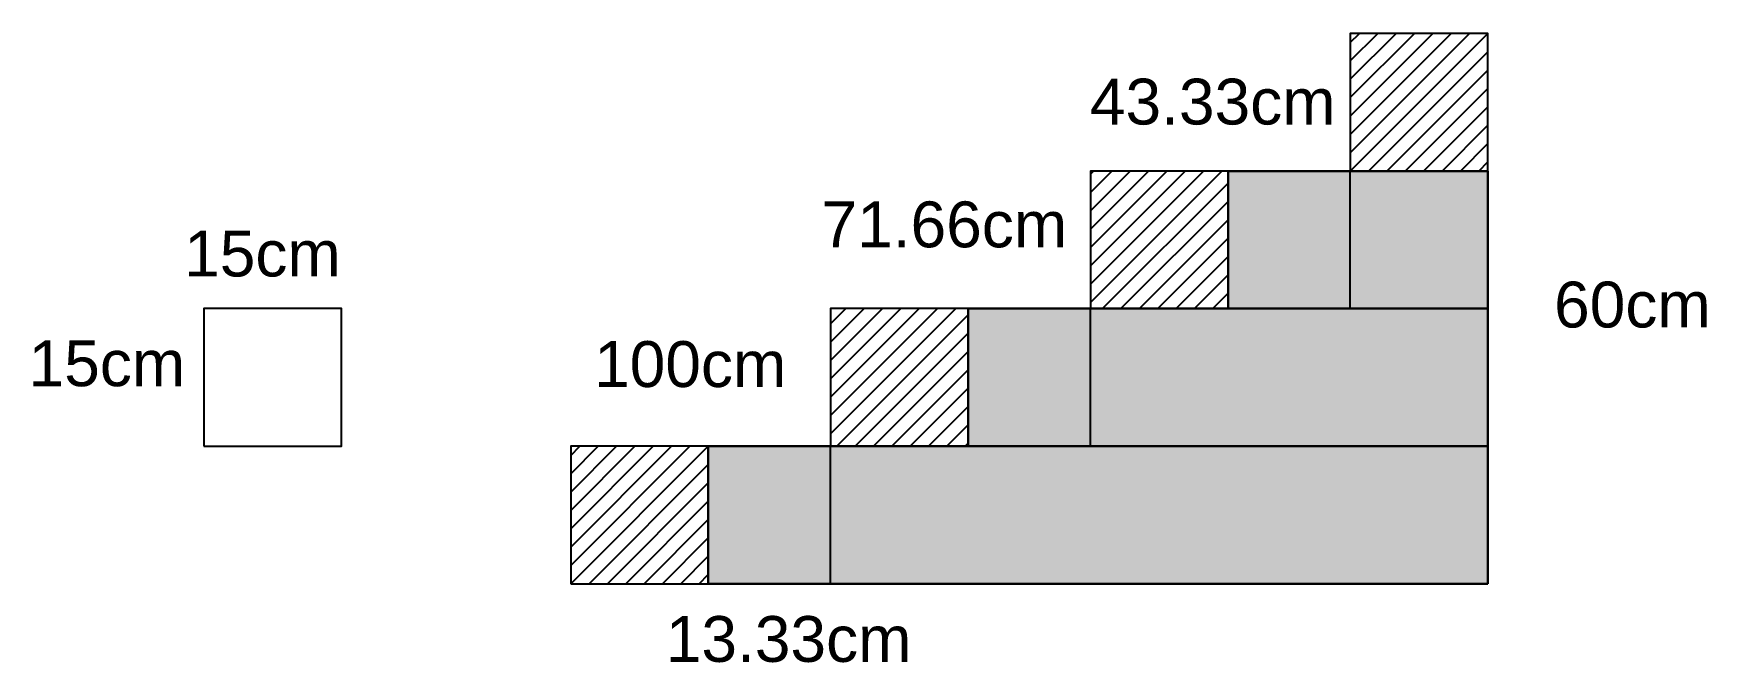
# Model space of a CAD drawing. Header units: metres. Extents: x -0.59 to 1.24, y -0.09 to 0.6.
import ezdxf

# ---------------------------------------------------------------- set-up
doc = ezdxf.new("R2010")
doc.units = ezdxf.units.M
for name, color, linetype, lineweight, true_color in [('gravel', 253, 'Continuous', 25, 0xa0a0a4), ('planks', 6, 'Continuous', 25, 0xff00ff), ('wood', 30, 'Continuous', 25, 0xff7f00)]:
    doc.layers.add(name, color=color, linetype=linetype, lineweight=lineweight, true_color=true_color)
doc.styles.add('textstyle11', font='')
doc.styles.add('textstyle12', font='')
doc.styles.add('textstyle13', font='')
doc.styles.add('textstyle14', font='')
doc.styles.add('textstyle15', font='')
doc.styles.add('textstyle16', font='')
doc.styles.add('textstyle17', font='')
doc.styles.get('textstyle11').set_extended_font_data('Arial')
doc.styles.get('textstyle12').set_extended_font_data('Arial')
doc.styles.get('textstyle13').set_extended_font_data('Arial')
doc.styles.get('textstyle14').set_extended_font_data('Arial')
doc.styles.get('textstyle15').set_extended_font_data('Arial')
doc.styles.get('textstyle16').set_extended_font_data('Arial')
doc.styles.get('textstyle17').set_extended_font_data('Arial')

# ---------------------------------------------------------------- blocks, each defined once
blk = doc.blocks.new('Timber 15cm x 15cm')
at = {"layer": 'wood'}
h = blk.add_hatch(dxfattribs=at)
h.set_pattern_fill('JIS_WOOD', color=256, scale=0.02, style=0, pattern_type=0)
h.paths.add_polyline_path([(-0.15, 0), (0, 0), (0, 0.15), (-0.15, 0.15)], flags=0)
at = {"layer": 'wood', "flags": 128}
blk.add_lwpolyline([(-0.15, 0), (0, 0), (0, 0.15), (-0.15, 0.15)], close=True, dxfattribs=at)
blk = doc.blocks.new('section')
at = {"layer": 'wood'}
for p, q in [((0, 0), (-0.1333, 0)), ((-0.1333, 0), (-0.1333, -0.15)), ((0, -0.15), (0, 0)), ((-0.1333, -0.15), (0, -0.15))]:
    blk.add_line(p, q, dxfattribs=at)

msp = doc.modelspace()

# ---------------------------------------------------------------- hatches: boundary and pattern name
at = {"layer": 'gravel'}
h = msp.add_hatch(dxfattribs=at)
h.set_pattern_fill('GRAVEL', color=256, scale=0.002, style=0, pattern_type=0)
h.set_pattern_definition([(228.0128, (0.036576, 0.0508), (-0.406400345, -0.457200562), [0.0068344, -0.67661]), (184.9697, (0.032004, 0.04572), (0.609600986, 0.0507996415), [0.0117281, -1.16108]), (132.5104, (0.02032, 0.044704), (0.50799963, -0.558800546), [0.0082696, -0.818694]), (267.2737, (0.000508, 0.032004), (0.0507997794, 1.015999673), [0.0106801, -1.057328]), (292.8337, (0, 0.021336), (-0.254000721, 0.6096003466), [0.0104727, -1.036796]), (357.2737, (0.004064, 0.011684), (-1.015999673, 0.0507997794), [0.0106801, -1.057328]), (37.6942, (0.014732, 0.011176), (-0.6604004172, -0.507999547), [0.0141239, -1.398262]), (72.2553, (0.025908, 0.019812), (0.3556007113, 1.117600324), [0.0133344, -1.320106]), (121.4296, (0.029972, 0.032512), (-0.4064001047, 0.660399223), [0.0107163, -1.06091]), (175.2364, (0.024384, 0.041656), (0.558799561, -0.050799523), [0.0122343, -0.599478]), (222.3974, (0.012192, 0.042672), (-0.6096000183, -0.558799273), [0.0158216, -1.566336]), (138.8141, (0.0508, 0.031496), (-0.355599773, 0.304799531), [0.0054001, -0.534612]), (171.4692, (0.046736, 0.035052), (0.660398992, -0.101600256), [0.0102736, -1.017092]), (225, (0.036576, 0.036576), (0, -0.0508), [0.0071842, -0.0646578]), (203.1986, (0.03302, 0.042672), (0.254000857, 0.101600445), [0.0038688, -0.383012]), (291.8014, (0.029464, 0.041148), (-0.050800036, 0.1524001), [0.0054713, -0.268096]), (30.9638, (0.031496, 0.036068), (0.15239984, 0.10160008), [0.0088864, -0.287326]), (161.5651, (0.039116, 0.04064), (0.10160005, -0.05079992), [0.0064257, -0.154218]), (16.3895, (0, 0.041148), (0.50800028, 0.152399683), [0.0090018, -0.891176]), (70.3462, (0.008636, 0.043688), (-0.203199434, -0.55879921), [0.007552, -0.747644]), (293.1986, (0.039116, 0.0508), (-0.101600445, 0.254000857), [0.0077376, -0.379144]), (343.6105, (0.042164, 0.043688), (-0.50800028, 0.152399683), [0.0090018, -0.891176]), (339.444, (0, 0.009652), (-0.254000315, 0.101599877), [0.0086807, -0.425354]), (294.7751, (0.008128, 0.006604), (-0.253999408, 0.55879974), [0.0072734, -0.720072]), (66.8014, (0.039624, 0), (0.101600445, 0.254000857), [0.0077376, -0.379144]), (17.354, (0.042672, 0.007112), (-0.660400036, -0.2031996935), [0.0085157, -0.843048]), (69.444, (0.014732, 0), (-0.101599877, -0.254000315), [0.0043404, -0.429696]), (101.3099, (0.036576, 0), (-0.05079975, 0.20319935), [0.0025903, -0.25644]), (165.9638, (0.036068, 0.00254), (0.1524001, -0.05079991), [0.0104727, -0.198981]), (186.009, (0.025908, 0.00508), (0.507999251, 0.0507998814), [0.0097053, -0.960828]), (303.6901, (0.031496, 0.031496), (-0.05080002, 0.1015999), [0.0073265, -0.1758356]), (353.1572, (0.03556, 0.0254), (0.863600357, -0.101600455), [0.0127911, -1.26632]), (60.9454, (0.04826, 0.023876), (-0.203199527, -0.355599152), [0.0052302, -0.517788]), (90, (0.0508, 0.02845), (-0.0508, 0.0508), [0.003048, -0.047752]), (120.2564, (0.024892, 0.006604), (0.203199569, -0.355599821), [0.0070573, -0.698678]), (48.0128, (0.021336, 0.0127), (0.406400345, 0.457200562), [0.0136689, -0.669776]), (0, (0.03048, 0.02286), (0.0508, 0.0508), [0.013208, -0.037592]), (325.3048, (0.043688, 0.02286), (-0.50799912, 0.355600034), [0.0080322, -0.795186]), (254.0546, (0.050292, 0.018288), (-0.05080013, -0.203200484), [0.0073966, -0.362434]), (207.646, (0.04826, 0.011176), (-0.965199661, -0.5080003195), [0.0120429, -1.19225]), (175.4261, (0.037592, 0.005588), (-0.660400152, 0.0507997542), [0.0127406, -1.261316]), (175.4261, (0.037592, 0.005588), (-0.660400152, 0.0507997542), [0.0127406, -1.261316])])
h.paths.add_polyline_path([(0.4333, 0.3), (0.7167, 0.3), (0.7167, 0.45), (1, 0.45), (1, 0), (0.15, 0), (0.15, 0.15), (0.4333, 0.15)], flags=0)

# ---------------------------------------------------------------- linework, layer by layer
for p, q in [((0.7167, 0.3), (0.7167, 0.45)), ((0.7167, 0.45), (1, 0.45)), ((1, 0.45), (1, 0)), ((0.4333, 0.15), (0.4333, 0.3)), ((0.4333, 0.3), (0.7167, 0.3)), ((0.15, 0), (0.15, 0.15)), ((0.15, 0.15), (0.4333, 0.15)), ((1, 0), (0.15, 0))]:
    msp.add_line(p, q, dxfattribs=at)
at = {"layer": 'planks'}
for p, q in [((1, 0.45), (0.5667, 0.45)), ((0.5667, 0.45), (0.5667, 0.3)), ((1, 0.3), (1, 0.45)), ((1, 0.3), (0.2833, 0.3)), ((0.2833, 0.3), (0.2833, 0.15)), ((0.5667, 0.3), (1, 0.3)), ((1, 0.15), (1, 0.3)), ((1, 0.15), (0, 0.15)), ((0, 0.15), (0, 0)), ((0.2833, 0.15), (1, 0.15)), ((1, 0), (1, 0.15)), ((0, 0), (1, 0))]:
    msp.add_line(p, q, dxfattribs=at)
at = {"layer": 'wood', "flags": 128}
msp.add_lwpolyline([(-0.4, 0.15), (-0.25, 0.15), (-0.25, 0.3), (-0.4, 0.3)], close=True, dxfattribs=at)

# ---------------------------------------------------------------- block references
at = {"layer": 'gravel'}
for p in [(0.85, 0.45), (0.5667, 0.3), (0.2833, 0.15)]:
    msp.add_blockref('section', p, dxfattribs=at)
at = {"layer": 'wood'}
for p in [(1, 0.45), (0.7167, 0.3), (0.4333, 0.15), (0.15, 0)]:
    msp.add_blockref('Timber 15cm x 15cm', p, dxfattribs=at)

# ---------------------------------------------------------------- texts
at = {"layer": 'wood', "char_height": 0.05, "attachment_point": 8, "line_spacing_factor": 0.971628}
for s, insert, style in [('\\c32767;43.33cm', (0.7, 0.5), 'textstyle14'), ('\\c32767;71.66cm', (0.4074, 0.3661), 'textstyle15'), ('\\c32767;15cm', (-0.3361, 0.3343), 'textstyle12'), ('\\c32767;60cm', (1.1576, 0.2787), 'textstyle17'), ('\\c32767;15cm', (-0.5057, 0.2147), 'textstyle11'), ('\\c32767;100cm', (0.1303, 0.2138), 'textstyle13'), ('\\c32767;13.33cm', (0.2376, -0.0859), 'textstyle16')]:
    msp.add_mtext(s, dxfattribs=dict(at, insert=insert, style=style))

doc.saveas('drawing.dxf')
